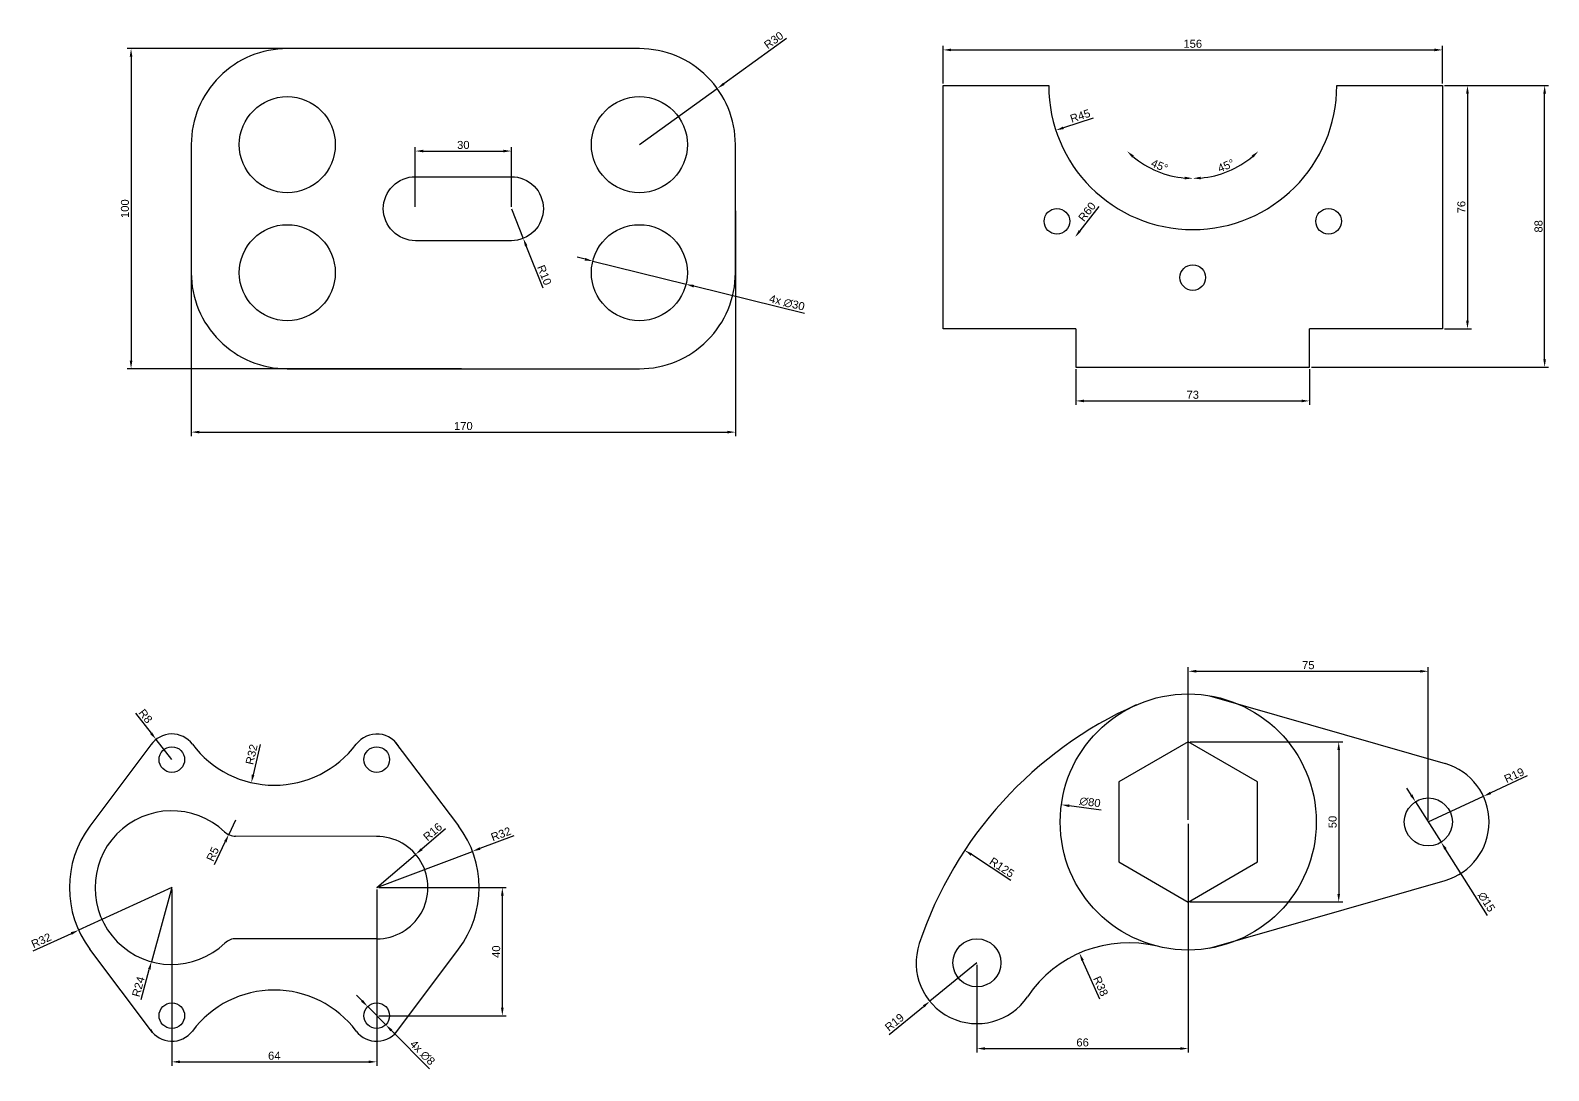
# Model space of a CAD drawing. Header units: millimetres. Extents: x 1654 to 2421, y 1082 to 1443.
# Drawn here: x 1654.5 to 2128.8, y 1092.2 to 1417.2 of the extents above; entities that cross this region are included whole.
import ezdxf

# ---------------------------------------------------------------- set-up
doc = ezdxf.new("R2010")
doc.units = ezdxf.units.MM
doc.styles.get("Standard").update_dxf_attribs({"font": 'arial.ttf'})
doc.dimstyles.new('ISO-25', dxfattribs={"dimtxt": 2.5, "dimasz": 2.5, "dimexe": 1.25, "dimexo": 0.625, "dimtad": 1, "dimtxsty": 'Standard', "dimcen": 2.5, "dimadec": 0, "dimazin": 0, "dimtfac": 1, "dimtmove": 0, "dimatfit": 3, "dimfxl": 0, "dimarcsym": 0})

# ---------------------------------------------------------------- blocks, each defined once
blk = doc.blocks.new('*D1')
at = {"color": 0, "lineweight": -2, "transparency": 16777216}
for p, q in [((1704.74, 1360.85), (1704.74, 1290.42)), ((1874.74, 1360.85), (1874.74, 1290.42)), ((1707.24, 1291.67), (1872.24, 1291.67))]:
    blk.add_line(p, q, dxfattribs=at)
at = {"color": 0, "transparency": 16777216}
for points in [[(1707.24, 1292.09), (1707.24, 1291.26), (1704.74, 1291.67)], [(1872.24, 1292.09), (1872.24, 1291.26), (1874.74, 1291.67)]]:
    blk.add_solid(points, dxfattribs=at)
at = {"layer": 'Defpoints', "color": 0, "transparency": 16777216}
for p in [(1704.74, 1361.48), (1874.74, 1361.48), (1874.74, 1291.67)]:
    blk.add_point(p, dxfattribs=at)
at = {"color": 0, "transparency": 16777216, "insert": (1789.74, 1293.57), "char_height": 2.5, "attachment_point": 5}
blk.add_mtext('170', dxfattribs=at)
blk = doc.blocks.new('*D2')
at = {"color": 0, "lineweight": -2, "transparency": 16777216}
for p, q in [((1789.12, 1411.48), (1684.69, 1411.48)), ((1685.94, 1408.98), (1685.94, 1313.98)), ((1789.12, 1311.48), (1684.69, 1311.48))]:
    blk.add_line(p, q, dxfattribs=at)
at = {"color": 0, "transparency": 16777216}
for points in [[(1685.52, 1408.98), (1686.35, 1408.98), (1685.94, 1411.48)], [(1685.52, 1313.98), (1686.35, 1313.98), (1685.94, 1311.48)]]:
    blk.add_solid(points, dxfattribs=at)
at = {"layer": 'Defpoints', "color": 0, "transparency": 16777216}
for p in [(1789.74, 1411.48), (1685.94, 1311.48), (1789.74, 1311.48)]:
    blk.add_point(p, dxfattribs=at)
at = {"color": 0, "transparency": 16777216, "insert": (1684.03, 1361.48), "char_height": 2.5, "attachment_point": 5, "rotation": 90}
blk.add_mtext('100', dxfattribs=at)
blk = doc.blocks.new('*D3')
at = {"color": 0, "lineweight": -2, "transparency": 16777216}
for p, q in [((1827.76, 1345.69), (1825.33, 1346.29)), ((1830.18, 1345.09), (1859.3, 1337.87)), ((1896.32, 1328.69), (1861.73, 1337.27))]:
    blk.add_line(p, q, dxfattribs=at)
at = {"color": 0, "transparency": 16777216}
for points in [[(1827.86, 1346.09), (1827.66, 1345.28), (1830.18, 1345.09)], [(1861.83, 1337.67), (1861.63, 1336.86), (1859.3, 1337.87)]]:
    blk.add_solid(points, dxfattribs=at)
at = {"layer": 'Defpoints', "color": 0, "transparency": 16777216}
for p in [(1830.18, 1345.09), (1859.3, 1337.87)]:
    blk.add_point(p, dxfattribs=at)
at = {"color": 0, "transparency": 16777216, "insert": (1890.83, 1332.08), "char_height": 2.5, "attachment_point": 5, "rotation": 346.0756}
blk.add_mtext('4x ∅30', dxfattribs=at)
blk = doc.blocks.new('*D4')
at = {"color": 0, "lineweight": -2, "transparency": 16777216}
for p, q in [((1804.74, 1361.48), (1808.45, 1352.19)), ((1814.63, 1336.68), (1809.37, 1349.87))]:
    blk.add_line(p, q, dxfattribs=at)
at = {"color": 0, "transparency": 16777216}
blk.add_solid([(1809.76, 1350.02), (1808.99, 1349.71), (1808.45, 1352.19)], dxfattribs=at)
at = {"layer": 'Defpoints', "color": 0, "transparency": 16777216}
for p in [(1804.74, 1361.48), (1808.45, 1352.19)]:
    blk.add_point(p, dxfattribs=at)
at = {"color": 0, "transparency": 16777216, "insert": (1815.06, 1340.74), "char_height": 2.5, "attachment_point": 5, "rotation": 291.7485}
blk.add_mtext('R10', dxfattribs=at)
blk = doc.blocks.new('*D5')
at = {"color": 0, "lineweight": -2, "transparency": 16777216}
for p, q in [((1890.73, 1414.68), (1871.09, 1400.5)), ((1844.74, 1381.48), (1869.06, 1399.04))]:
    blk.add_line(p, q, dxfattribs=at)
at = {"color": 0, "transparency": 16777216}
blk.add_solid([(1870.85, 1400.84), (1871.34, 1400.16), (1869.06, 1399.04)], dxfattribs=at)
at = {"layer": 'Defpoints', "color": 0, "transparency": 16777216}
for p in [(1869.06, 1399.04), (1844.74, 1381.48)]:
    blk.add_point(p, dxfattribs=at)
at = {"color": 0, "transparency": 16777216, "insert": (1886.69, 1414.11), "char_height": 2.5, "attachment_point": 5, "rotation": 35.8325}
blk.add_mtext('R30', dxfattribs=at)
blk = doc.blocks.new('*D6')
at = {"color": 0, "lineweight": -2, "transparency": 16777216}
for p, q in [((1774.74, 1362.1), (1774.74, 1380.73)), ((1804.74, 1362.1), (1804.74, 1380.73)), ((1777.24, 1379.48), (1802.24, 1379.48))]:
    blk.add_line(p, q, dxfattribs=at)
at = {"color": 0, "transparency": 16777216}
for points in [[(1777.24, 1379.9), (1777.24, 1379.07), (1774.74, 1379.48)], [(1802.24, 1379.9), (1802.24, 1379.07), (1804.74, 1379.48)]]:
    blk.add_solid(points, dxfattribs=at)
at = {"layer": 'Defpoints', "color": 0, "transparency": 16777216}
for p in [(1804.74, 1379.48), (1774.74, 1361.48), (1804.74, 1361.48)]:
    blk.add_point(p, dxfattribs=at)
at = {"color": 0, "transparency": 16777216, "insert": (1789.74, 1381.38), "char_height": 2.5, "attachment_point": 5}
blk.add_mtext('30', dxfattribs=at)
blk = doc.blocks.new('*D7')
at = {"color": 0, "lineweight": -2, "transparency": 16777216}
for p, q in [((2096.22, 1399.96), (2104.67, 1399.96)), ((2103.42, 1397.46), (2103.42, 1326.46)), ((2096.22, 1323.96), (2104.67, 1323.96))]:
    blk.add_line(p, q, dxfattribs=at)
at = {"color": 0, "transparency": 16777216}
for points in [[(2103, 1397.46), (2103.84, 1397.46), (2103.42, 1399.96)], [(2103, 1326.46), (2103.84, 1326.46), (2103.42, 1323.96)]]:
    blk.add_solid(points, dxfattribs=at)
at = {"layer": 'Defpoints', "color": 0, "transparency": 16777216}
for p in [(2095.6, 1399.96), (2095.6, 1323.96), (2103.42, 1323.96)]:
    blk.add_point(p, dxfattribs=at)
at = {"color": 0, "transparency": 16777216, "insert": (2101.52, 1361.96), "char_height": 2.5, "attachment_point": 5, "rotation": 90}
blk.add_mtext('76', dxfattribs=at)
blk = doc.blocks.new('*D8')
at = {"color": 0, "lineweight": -2, "transparency": 16777216}
for p, q in [((2096.22, 1399.96), (2128.77, 1399.96)), ((2127.52, 1314.46), (2127.52, 1397.46)), ((2054.72, 1311.96), (2128.77, 1311.96))]:
    blk.add_line(p, q, dxfattribs=at)
at = {"color": 0, "transparency": 16777216}
for points in [[(2127.11, 1397.46), (2127.94, 1397.46), (2127.52, 1399.96)], [(2127.11, 1314.46), (2127.94, 1314.46), (2127.52, 1311.96)]]:
    blk.add_solid(points, dxfattribs=at)
at = {"layer": 'Defpoints', "color": 0, "transparency": 16777216}
for p in [(2095.6, 1399.96), (2127.52, 1399.96), (2054.1, 1311.96)]:
    blk.add_point(p, dxfattribs=at)
at = {"color": 0, "transparency": 16777216, "insert": (2125.62, 1355.96), "char_height": 2.5, "attachment_point": 5, "rotation": 90}
blk.add_mtext('88', dxfattribs=at)
blk = doc.blocks.new('*D9')
at = {"color": 0, "lineweight": -2, "transparency": 16777216}
blk.add_arc((2017.6, 1399.96), 29.01, 229.939, 265.061, dxfattribs=at)
at = {"color": 0, "transparency": 16777216}
for points in [[(1998.65, 1377.45), (1999.21, 1378.06), (1997.09, 1379.44)], [(2015.12, 1371.47), (2015.08, 1370.64), (2017.6, 1370.95)]]:
    blk.add_solid(points, dxfattribs=at)
at = {"layer": 'Defpoints', "color": 0, "transparency": 16777216}
for p in [(2017.6, 1399.96), (2017.6, 1399.96), (2003.09, 1374.83), (1970.04, 1352.39), (2017.6, 1339.96)]:
    blk.add_point(p, dxfattribs=at)
at = {"color": 0, "transparency": 16777216, "insert": (2007.22, 1374.91), "char_height": 2.5, "attachment_point": 5, "rotation": 337.5}
blk.add_mtext('45°', dxfattribs=at)
blk = doc.blocks.new('*D10')
at = {"color": 0, "lineweight": -2, "transparency": 16777216}
blk.add_arc((2017.6, 1399.96), 29.01, 274.939, 310.061, dxfattribs=at)
at = {"color": 0, "transparency": 16777216}
for points in [[(2035.99, 1378.06), (2036.55, 1377.45), (2038.11, 1379.44)], [(2020.11, 1370.64), (2020.08, 1371.47), (2017.6, 1370.95)]]:
    blk.add_solid(points, dxfattribs=at)
at = {"layer": 'Defpoints', "color": 0, "transparency": 16777216}
for p in [(2017.6, 1399.96), (2017.6, 1399.96), (2025.11, 1371.93), (2074.58, 1342.98), (2017.6, 1339.96)]:
    blk.add_point(p, dxfattribs=at)
at = {"color": 0, "transparency": 16777216, "insert": (2027.98, 1374.91), "char_height": 2.5, "attachment_point": 5, "rotation": 22.5}
blk.add_mtext('45°', dxfattribs=at)
blk = doc.blocks.new('*D11')
at = {"color": 0, "lineweight": -2, "transparency": 16777216}
blk.add_line((1986.46, 1389.77), (1977.2, 1386.75), dxfattribs=at)
at = {"color": 0, "transparency": 16777216}
blk.add_solid([(1977.08, 1387.14), (1977.33, 1386.35), (1974.83, 1385.97)], dxfattribs=at)
at = {"layer": 'Defpoints', "color": 0, "transparency": 16777216}
for p in [(2017.6, 1399.96), (1974.83, 1385.97)]:
    blk.add_point(p, dxfattribs=at)
at = {"color": 0, "transparency": 16777216, "insert": (1982.43, 1390.45), "char_height": 2.5, "attachment_point": 5, "rotation": 18.1099}
blk.add_mtext('R45', dxfattribs=at)
blk = doc.blocks.new('*D12')
at = {"color": 0, "lineweight": -2, "transparency": 16777216}
blk.add_line((1988.3, 1362.21), (1982.34, 1354.53), dxfattribs=at)
at = {"color": 0, "transparency": 16777216}
blk.add_solid([(1982.02, 1354.79), (1982.67, 1354.28), (1980.81, 1352.56)], dxfattribs=at)
at = {"layer": 'Defpoints', "color": 0, "transparency": 16777216}
for p in [(2017.6, 1399.96), (1980.81, 1352.56)]:
    blk.add_point(p, dxfattribs=at)
at = {"color": 0, "transparency": 16777216, "insert": (1984.59, 1360.52), "char_height": 2.5, "attachment_point": 5, "rotation": 52.1842}
blk.add_mtext('R60', dxfattribs=at)
blk = doc.blocks.new('*D13')
at = {"color": 0, "lineweight": -2, "transparency": 16777216}
for p, q in [((1939.6, 1400.58), (1939.6, 1412.33)), ((1942.1, 1411.08), (2093.1, 1411.08)), ((2095.6, 1400.58), (2095.6, 1412.33))]:
    blk.add_line(p, q, dxfattribs=at)
at = {"color": 0, "transparency": 16777216}
for points in [[(1942.1, 1411.49), (1942.1, 1410.66), (1939.6, 1411.08)], [(2093.1, 1411.49), (2093.1, 1410.66), (2095.6, 1411.08)]]:
    blk.add_solid(points, dxfattribs=at)
at = {"layer": 'Defpoints', "color": 0, "transparency": 16777216}
for p in [(2095.6, 1411.08), (1939.6, 1399.96), (2095.6, 1399.96)]:
    blk.add_point(p, dxfattribs=at)
at = {"color": 0, "transparency": 16777216, "insert": (2017.6, 1412.98), "char_height": 2.5, "attachment_point": 5}
blk.add_mtext('156', dxfattribs=at)
blk = doc.blocks.new('*D14')
at = {"color": 0, "lineweight": -2, "transparency": 16777216}
for p, q in [((1981.1, 1311.33), (1981.1, 1300.17)), ((2054.1, 1311.33), (2054.1, 1300.17)), ((1983.6, 1301.42), (2051.6, 1301.42))]:
    blk.add_line(p, q, dxfattribs=at)
at = {"color": 0, "transparency": 16777216}
for points in [[(1983.6, 1301.83), (1983.6, 1301), (1981.1, 1301.42)], [(2051.6, 1301.83), (2051.6, 1301), (2054.1, 1301.42)]]:
    blk.add_solid(points, dxfattribs=at)
at = {"layer": 'Defpoints', "color": 0, "transparency": 16777216}
for p in [(1981.1, 1311.96), (2054.1, 1311.96), (2054.1, 1301.42)]:
    blk.add_point(p, dxfattribs=at)
at = {"color": 0, "transparency": 16777216, "insert": (2017.6, 1303.32), "char_height": 2.5, "attachment_point": 5}
blk.add_mtext('73', dxfattribs=at)
blk = doc.blocks.new('*D31')
at = {"color": 0, "lineweight": -2, "transparency": 16777216}
for p, q in [((1698.68, 1148.74), (1698.68, 1093.69)), ((1762.68, 1148.74), (1762.68, 1093.69)), ((1701.18, 1094.94), (1760.18, 1094.94))]:
    blk.add_line(p, q, dxfattribs=at)
at = {"color": 0, "transparency": 16777216}
for points in [[(1701.18, 1095.36), (1701.18, 1094.53), (1698.68, 1094.94)], [(1760.18, 1095.36), (1760.18, 1094.53), (1762.68, 1094.94)]]:
    blk.add_solid(points, dxfattribs=at)
at = {"layer": 'Defpoints', "color": 0, "transparency": 16777216}
for p in [(1698.68, 1149.36), (1762.68, 1149.36), (1762.68, 1094.94)]:
    blk.add_point(p, dxfattribs=at)
at = {"color": 0, "transparency": 16777216, "insert": (1730.68, 1096.85), "char_height": 2.5, "attachment_point": 5}
blk.add_mtext('64', dxfattribs=at)
blk = doc.blocks.new('*D32')
at = {"color": 0, "lineweight": -2, "transparency": 16777216}
for p, q in [((1763.31, 1149.36), (1803.16, 1149.36)), ((1801.91, 1146.86), (1801.91, 1111.86)), ((1763.31, 1109.36), (1803.16, 1109.36))]:
    blk.add_line(p, q, dxfattribs=at)
at = {"color": 0, "transparency": 16777216}
for points in [[(1801.5, 1146.86), (1802.33, 1146.86), (1801.91, 1149.36)], [(1801.5, 1111.86), (1802.33, 1111.86), (1801.91, 1109.36)]]:
    blk.add_solid(points, dxfattribs=at)
at = {"layer": 'Defpoints', "color": 0, "transparency": 16777216}
for p in [(1762.68, 1149.36), (1762.68, 1109.36), (1801.91, 1109.36)]:
    blk.add_point(p, dxfattribs=at)
at = {"color": 0, "transparency": 16777216, "insert": (1800.01, 1129.36), "char_height": 2.5, "attachment_point": 5, "rotation": 90}
blk.add_mtext('40', dxfattribs=at)
blk = doc.blocks.new('*D33')
at = {"color": 0, "lineweight": -2, "transparency": 16777216}
for p, q in [((1687.33, 1203.85), (1692.2, 1197.63)), ((1698.68, 1189.36), (1693.75, 1195.66))]:
    blk.add_line(p, q, dxfattribs=at)
at = {"color": 0, "transparency": 16777216}
blk.add_solid([(1692.53, 1197.89), (1691.88, 1197.37), (1693.75, 1195.66)], dxfattribs=at)
at = {"layer": 'Defpoints', "color": 0, "transparency": 16777216}
for p in [(1693.75, 1195.66), (1698.68, 1189.36)]:
    blk.add_point(p, dxfattribs=at)
at = {"color": 0, "transparency": 16777216, "insert": (1690.46, 1202.94), "char_height": 2.5, "attachment_point": 5, "rotation": 308.0791}
blk.add_mtext('R8', dxfattribs=at)
blk = doc.blocks.new('*D34')
at = {"color": 0, "lineweight": -2, "transparency": 16777216}
for p, q in [((1758.1, 1113.98), (1756.34, 1115.75)), ((1759.86, 1112.2), (1765.5, 1106.52)), ((1779.2, 1092.71), (1767.26, 1104.75))]:
    blk.add_line(p, q, dxfattribs=at)
at = {"color": 0, "transparency": 16777216}
for points in [[(1758.4, 1114.27), (1757.81, 1113.69), (1759.86, 1112.2)], [(1767.55, 1105.04), (1766.96, 1104.46), (1765.5, 1106.52)]]:
    blk.add_solid(points, dxfattribs=at)
at = {"layer": 'Defpoints', "color": 0, "transparency": 16777216}
for p in [(1759.86, 1112.2), (1765.5, 1106.52)]:
    blk.add_point(p, dxfattribs=at)
at = {"color": 0, "transparency": 16777216, "insert": (1776.95, 1097.78), "char_height": 2.5, "attachment_point": 5, "rotation": 314.7687}
blk.add_mtext('4x ∅8', dxfattribs=at)
blk = doc.blocks.new('*D35')
at = {"color": 0, "lineweight": -2, "transparency": 16777216}
for p, q in [((1698.68, 1149.36), (1669.57, 1136.08)), ((1655.38, 1129.62), (1667.29, 1135.05))]:
    blk.add_line(p, q, dxfattribs=at)
at = {"color": 0, "transparency": 16777216}
blk.add_solid([(1667.12, 1135.43), (1667.46, 1134.67), (1669.57, 1136.08)], dxfattribs=at)
at = {"layer": 'Defpoints', "color": 0, "transparency": 16777216}
for p in [(1698.68, 1149.36), (1669.57, 1136.08)]:
    blk.add_point(p, dxfattribs=at)
at = {"color": 0, "transparency": 16777216, "insert": (1657.87, 1132.84), "char_height": 2.5, "attachment_point": 5, "rotation": 24.5203}
blk.add_mtext('R32', dxfattribs=at)
blk = doc.blocks.new('*D36')
at = {"color": 0, "lineweight": -2, "transparency": 16777216}
for p, q in [((1698.68, 1149.36), (1692.3, 1126.23)), ((1689.05, 1114.45), (1691.64, 1123.82))]:
    blk.add_line(p, q, dxfattribs=at)
at = {"color": 0, "transparency": 16777216}
blk.add_solid([(1691.23, 1123.93), (1692.04, 1123.71), (1692.3, 1126.23)], dxfattribs=at)
at = {"layer": 'Defpoints', "color": 0, "transparency": 16777216}
for p in [(1698.68, 1149.36), (1692.3, 1126.23)]:
    blk.add_point(p, dxfattribs=at)
at = {"color": 0, "transparency": 16777216, "insert": (1688.2, 1118.43), "char_height": 2.5, "attachment_point": 5, "rotation": 74.5855}
blk.add_mtext('R24', dxfattribs=at)
blk = doc.blocks.new('*D37')
at = {"color": 0, "lineweight": -2, "transparency": 16777216}
for p, q in [((1784.14, 1167.7), (1776.75, 1161.38)), ((1762.68, 1149.36), (1774.84, 1159.76))]:
    blk.add_line(p, q, dxfattribs=at)
at = {"color": 0, "transparency": 16777216}
blk.add_solid([(1776.47, 1161.7), (1777.02, 1161.07), (1774.84, 1159.76)], dxfattribs=at)
at = {"layer": 'Defpoints', "color": 0, "transparency": 16777216}
for p in [(1774.84, 1159.76), (1762.68, 1149.36)]:
    blk.add_point(p, dxfattribs=at)
at = {"color": 0, "transparency": 16777216, "insert": (1780.16, 1166.8), "char_height": 2.5, "attachment_point": 5, "rotation": 40.5094}
blk.add_mtext('R16', dxfattribs=at)
blk = doc.blocks.new('*D38')
at = {"color": 0, "lineweight": -2, "transparency": 16777216}
for p, q in [((1805.53, 1165.6), (1794.94, 1161.59)), ((1762.68, 1149.36), (1792.6, 1160.7))]:
    blk.add_line(p, q, dxfattribs=at)
at = {"color": 0, "transparency": 16777216}
blk.add_solid([(1794.79, 1161.98), (1795.09, 1161.2), (1792.6, 1160.7)], dxfattribs=at)
at = {"layer": 'Defpoints', "color": 0, "transparency": 16777216}
for p in [(1792.6, 1160.7), (1762.68, 1149.36)]:
    blk.add_point(p, dxfattribs=at)
at = {"color": 0, "transparency": 16777216, "insert": (1801.49, 1166.1), "char_height": 2.5, "attachment_point": 5, "rotation": 20.7532}
blk.add_mtext('R32', dxfattribs=at)
blk = doc.blocks.new('*D39')
at = {"color": 0, "lineweight": -2, "transparency": 16777216}
for p, q in [((1718.58, 1170.46), (1716.44, 1165.94)), ((1712.03, 1156.63), (1715.37, 1163.68))]:
    blk.add_line(p, q, dxfattribs=at)
at = {"color": 0, "transparency": 16777216}
blk.add_solid([(1714.99, 1163.86), (1715.75, 1163.5), (1716.44, 1165.94)], dxfattribs=at)
at = {"layer": 'Defpoints', "color": 0, "transparency": 16777216}
for p in [(1718.58, 1170.46), (1716.44, 1165.94)]:
    blk.add_point(p, dxfattribs=at)
at = {"color": 0, "transparency": 16777216, "insert": (1711.45, 1159.84), "char_height": 2.5, "attachment_point": 5, "rotation": 64.6312}
blk.add_mtext('R5', dxfattribs=at)
blk = doc.blocks.new('*D40')
at = {"color": 0, "lineweight": -2, "transparency": 16777216}
blk.add_line((1726.25, 1194.07), (1724.08, 1184.61), dxfattribs=at)
at = {"color": 0, "transparency": 16777216}
blk.add_solid([(1723.67, 1184.71), (1724.48, 1184.52), (1723.52, 1182.18)], dxfattribs=at)
at = {"layer": 'Defpoints', "color": 0, "transparency": 16777216}
for p in [(1730.68, 1213.36), (1723.52, 1182.18)]:
    blk.add_point(p, dxfattribs=at)
at = {"color": 0, "transparency": 16777216, "insert": (1723.59, 1190.98), "char_height": 2.5, "attachment_point": 5, "rotation": 77.0655}
blk.add_mtext('R32', dxfattribs=at)
blk = doc.blocks.new('*D41')
at = {"color": 0, "lineweight": -2, "transparency": 16777216}
for p, q in [((2016.81, 1194.88), (2064.45, 1194.88)), ((2063.2, 1192.38), (2063.2, 1147.38)), ((2016.81, 1144.88), (2064.45, 1144.88))]:
    blk.add_line(p, q, dxfattribs=at)
at = {"color": 0, "transparency": 16777216}
for points in [[(2062.78, 1192.38), (2063.61, 1192.38), (2063.2, 1194.88)], [(2062.78, 1147.38), (2063.61, 1147.38), (2063.2, 1144.88)]]:
    blk.add_solid(points, dxfattribs=at)
at = {"layer": 'Defpoints', "color": 0, "transparency": 16777216}
for p in [(2016.19, 1194.88), (2016.19, 1144.88), (2063.2, 1144.88)]:
    blk.add_point(p, dxfattribs=at)
at = {"color": 0, "transparency": 16777216, "insert": (2061.29, 1169.88), "char_height": 2.5, "attachment_point": 5, "rotation": 90}
blk.add_mtext('50', dxfattribs=at)
blk = doc.blocks.new('*D42')
at = {"color": 0, "lineweight": -2, "transparency": 16777216}
for p, q in [((2016.19, 1169.25), (2016.19, 1097.84)), ((1950.19, 1125.25), (1950.19, 1097.84)), ((1952.69, 1099.09), (2013.69, 1099.09))]:
    blk.add_line(p, q, dxfattribs=at)
at = {"color": 0, "transparency": 16777216}
for points in [[(1952.69, 1099.51), (1952.69, 1098.67), (1950.19, 1099.09)], [(2013.69, 1099.51), (2013.69, 1098.67), (2016.19, 1099.09)]]:
    blk.add_solid(points, dxfattribs=at)
at = {"layer": 'Defpoints', "color": 0, "transparency": 16777216}
for p in [(2016.19, 1169.88), (1950.19, 1125.88), (2016.19, 1099.09)]:
    blk.add_point(p, dxfattribs=at)
at = {"color": 0, "transparency": 16777216, "insert": (1983.19, 1100.99), "char_height": 2.5, "attachment_point": 5}
blk.add_mtext('66', dxfattribs=at)
blk = doc.blocks.new('*D43')
at = {"color": 0, "lineweight": -2, "transparency": 16777216}
for p, q in [((2016.19, 1170.5), (2016.19, 1218.21)), ((2018.69, 1216.96), (2088.69, 1216.96)), ((2091.19, 1170.5), (2091.19, 1218.21))]:
    blk.add_line(p, q, dxfattribs=at)
at = {"color": 0, "transparency": 16777216}
for points in [[(2018.69, 1217.38), (2018.69, 1216.55), (2016.19, 1216.96)], [(2088.69, 1217.38), (2088.69, 1216.55), (2091.19, 1216.96)]]:
    blk.add_solid(points, dxfattribs=at)
at = {"layer": 'Defpoints', "color": 0, "transparency": 16777216}
for p in [(2091.19, 1216.96), (2016.19, 1169.88), (2091.19, 1169.88)]:
    blk.add_point(p, dxfattribs=at)
at = {"color": 0, "transparency": 16777216, "insert": (2053.69, 1218.86), "char_height": 2.5, "attachment_point": 5}
blk.add_mtext('75', dxfattribs=at)
blk = doc.blocks.new('*D44')
at = {"color": 0, "lineweight": -2, "transparency": 16777216}
blk.add_line((1988.98, 1173.58), (1979.03, 1174.93), dxfattribs=at)
at = {"color": 0, "transparency": 16777216}
blk.add_solid([(1979.09, 1175.35), (1978.98, 1174.52), (1976.55, 1175.27)], dxfattribs=at)
at = {"layer": 'Defpoints', "color": 0, "transparency": 16777216}
for p in [(1976.55, 1175.27), (2055.82, 1164.48)]:
    blk.add_point(p, dxfattribs=at)
at = {"color": 0, "transparency": 16777216, "insert": (1985.51, 1176.04), "char_height": 2.5, "attachment_point": 5, "rotation": 352.2499}
blk.add_mtext('∅80', dxfattribs=at)
blk = doc.blocks.new('*D45')
at = {"color": 0, "lineweight": -2, "transparency": 16777216}
for p, q in [((2085.84, 1178.32), (2084.5, 1180.43)), ((2087.17, 1176.21), (2095.2, 1163.54)), ((2109.72, 1140.64), (2096.54, 1161.43))]:
    blk.add_line(p, q, dxfattribs=at)
at = {"color": 0, "transparency": 16777216}
for points in [[(2086.19, 1178.55), (2085.48, 1178.1), (2087.17, 1176.21)], [(2096.9, 1161.65), (2096.19, 1161.21), (2095.2, 1163.54)]]:
    blk.add_solid(points, dxfattribs=at)
at = {"layer": 'Defpoints', "color": 0, "transparency": 16777216}
for p in [(2087.17, 1176.21), (2095.2, 1163.54)]:
    blk.add_point(p, dxfattribs=at)
at = {"color": 0, "transparency": 16777216, "insert": (2109.36, 1144.9), "char_height": 2.5, "attachment_point": 5, "rotation": 302.3693}
blk.add_mtext('∅15', dxfattribs=at)
blk = doc.blocks.new('*D46')
at = {"color": 0, "lineweight": -2, "transparency": 16777216}
for p, q in [((2122.09, 1184.27), (2110.68, 1178.95)), ((2091.19, 1169.88), (2108.41, 1177.9))]:
    blk.add_line(p, q, dxfattribs=at)
at = {"color": 0, "transparency": 16777216}
blk.add_solid([(2110.5, 1179.33), (2110.86, 1178.58), (2108.41, 1177.9)], dxfattribs=at)
at = {"layer": 'Defpoints', "color": 0, "transparency": 16777216}
for p in [(2108.41, 1177.9), (2091.19, 1169.88)]:
    blk.add_point(p, dxfattribs=at)
at = {"color": 0, "transparency": 16777216, "insert": (2118.01, 1184.47), "char_height": 2.5, "attachment_point": 5, "rotation": 24.9736}
blk.add_mtext('R19', dxfattribs=at)
blk = doc.blocks.new('*D47')
at = {"color": 0, "lineweight": -2, "transparency": 16777216}
for p, q in [((1950.19, 1125.88), (1935.47, 1113.86)), ((1922.81, 1103.53), (1933.53, 1112.28))]:
    blk.add_line(p, q, dxfattribs=at)
at = {"color": 0, "transparency": 16777216}
blk.add_solid([(1933.27, 1112.6), (1933.8, 1111.96), (1935.47, 1113.86)], dxfattribs=at)
at = {"layer": 'Defpoints', "color": 0, "transparency": 16777216}
for p in [(1950.19, 1125.88), (1935.47, 1113.86)]:
    blk.add_point(p, dxfattribs=at)
at = {"color": 0, "transparency": 16777216, "insert": (1924.41, 1107.29), "char_height": 2.5, "attachment_point": 5, "rotation": 39.2177}
blk.add_mtext('R19', dxfattribs=at)
blk = doc.blocks.new('*D48')
at = {"color": 0, "lineweight": -2, "transparency": 16777216}
blk.add_line((1960.77, 1151.55), (1948.46, 1159.67), dxfattribs=at)
at = {"color": 0, "transparency": 16777216}
blk.add_solid([(1948.69, 1160.02), (1948.23, 1159.33), (1946.37, 1161.05)], dxfattribs=at)
at = {"layer": 'Defpoints', "color": 0, "transparency": 16777216}
for p in [(1946.37, 1161.05), (2050.7, 1092.2)]:
    blk.add_point(p, dxfattribs=at)
at = {"color": 0, "transparency": 16777216, "insert": (1957.98, 1155.67), "char_height": 2.5, "attachment_point": 5, "rotation": 326.5753}
blk.add_mtext('R125', dxfattribs=at)
blk = doc.blocks.new('*D49')
at = {"color": 0, "lineweight": -2, "transparency": 16777216}
blk.add_line((1988.54, 1114.5), (1983.2, 1126.61), dxfattribs=at)
at = {"color": 0, "transparency": 16777216}
blk.add_solid([(1983.58, 1126.78), (1982.82, 1126.45), (1982.19, 1128.9)], dxfattribs=at)
at = {"layer": 'Defpoints', "color": 0, "transparency": 16777216}
for p in [(1982.19, 1128.9), (1997.54, 1094.14)]:
    blk.add_point(p, dxfattribs=at)
at = {"color": 0, "transparency": 16777216, "insert": (1988.83, 1118.58), "char_height": 2.5, "attachment_point": 5, "rotation": 293.8239}
blk.add_mtext('R38', dxfattribs=at)

msp = doc.modelspace()

# ---------------------------------------------------------------- linework, layer by layer
for p, q in [((1939.599, 1399.956), (1972.599, 1399.956)), ((1939.599, 1323.956), (1939.599, 1399.956)), ((2062.599, 1399.956), (2095.599, 1399.956)), ((2095.599, 1399.956), (2095.599, 1323.956)), ((1981.099, 1323.956), (1939.599, 1323.956)), ((1981.099, 1323.956), (1981.099, 1311.956)), ((2095.599, 1323.956), (2054.099, 1323.956)), ((2054.099, 1311.956), (2054.099, 1323.956)), ((1981.099, 1311.956), (2054.099, 1311.956)), ((2022.841, 1209.319), (2096.445, 1188.135)), ((1768.031, 1195.312), (1788.193, 1168.68)), ((1692.11, 1193.93), (1673.083, 1168.569)), ((1762.559, 1165.364), (1718.574, 1165.455)), ((1762.68, 1165.365), (1762.559, 1165.364)), ((2022.792, 1130.425), (2096.443, 1151.617)), ((1692.625, 1104.136), (1673.091, 1130.15)), ((1762.68, 1133.365), (1718.744, 1133.42)), ((1768.65, 1104.039), (1788.263, 1130.142))]:
    msp.add_line(p, q)
for points in [[(1734.742, 1311.476), (1844.742, 1311.476, 0.4142136), (1874.742, 1341.476), (1874.742, 1381.476, 0.4142136), (1844.742, 1411.476), (1734.742, 1411.476, 0.4142136), (1704.742, 1381.476), (1704.742, 1341.476, 0.4142136)], [(1774.742, 1371.476), (1804.742, 1371.476, -0.4142136), (1814.742, 1361.476), (1814.742, 1361.476, -0.4142136), (1804.742, 1351.476), (1774.742, 1351.476, -0.4142136), (1764.742, 1361.476), (1764.742, 1361.476, -0.4142136)]]:
    msp.add_lwpolyline(points, format="xyb", close=True)
msp.add_lwpolyline([(2037.84, 1157.376), (2037.84, 1182.376), (2016.189, 1194.876), (1994.539, 1182.376), (1994.539, 1157.376), (2016.189, 1144.876)], close=True)
for centre, radius in [((1734.742, 1381.476), 15), ((1844.742, 1381.476), 15), ((1975.173, 1357.53), 4), ((2060.026, 1357.53), 4), ((1734.742, 1341.476), 15), ((1844.742, 1341.476), 15), ((2017.599, 1339.956), 4), ((2016.189, 1169.876), 40), ((1698.68, 1189.365), 4), ((1762.68, 1189.365), 4), ((2091.189, 1169.876), 7.5), ((1950.189, 1125.876), 7.5), ((1698.68, 1109.365), 4), ((1762.68, 1109.365), 4)]:
    msp.add_circle(centre, radius)
for centre, radius, start, end in [((2017.599, 1399.956), 45, 180, 0), ((2050.696, 1092.195), 125, 113.95144, 161.47358), ((1698.68, 1189.365), 8, 36.8699, 145.20635), ((1762.68, 1189.365), 8, 26.23529, 143.1301), ((1730.68, 1213.365), 32, 216.8699, 323.1301), ((2091.189, 1169.876), 19, 286.05248, 73.94332), ((1698.68, 1149.365), 24, 46.65698, 313.761), ((1698.68, 1149.365), 32, 143.12061, 216.90327), ((1718.585, 1170.455), 5, 226.65698, 269.88154), ((1762.68, 1149.365), 32, 323.07947, 37.12843), ((1762.68, 1149.365), 16, 269.85579, 90.43457), ((1718.738, 1128.42), 5, 89.9279, 133.761), ((1950.189, 1125.876), 19, 161.47358, 326.16607), ((1997.537, 1094.139), 38, 76.1644, 146.16607), ((1730.68, 1085.365), 32, 36.8699, 143.1301), ((1762.68, 1109.365), 8, 216.8699, 327.89737), ((1698.68, 1109.365), 8, 212.99168, 323.1301)]:
    msp.add_arc(centre, radius, start, end)

# ---------------------------------------------------------------- dimensions: what is measured, and where the dimension line sits
for center, mpoint, picture, middle in [((1844.742, 1381.476), (1869.064, 1399.039), '*D5', (1887.804, 1412.57)), ((2017.599, 1399.956), (1974.828, 1385.968), '*D11', (1983.023, 1388.648)), ((2017.599, 1399.956), (1980.812, 1352.557), '*D12', (1986.089, 1359.357)), ((1804.742, 1361.476), (1808.448, 1352.188), '*D4', (1813.297, 1340.031)), ((1730.68, 1213.365), (1723.517, 1182.177), '*D40', (1725.442, 1190.558)), ((1698.68, 1189.365), (1693.746, 1195.662), '*D33', (1688.96, 1201.771)), ((2091.189, 1169.876), (2108.413, 1177.898), '*D46', (2118.816, 1182.743)), ((1762.68, 1149.365), (1792.604, 1160.704), '*D38', (1802.16, 1164.325)), ((2050.696, 1092.195), (1946.37, 1161.05), '*D48', (1956.933, 1154.078)), ((1698.68, 1149.365), (1669.566, 1136.084), '*D35', (1658.659, 1131.109)), ((1997.537, 1094.139), (1982.188, 1128.901), '*D49', (1987.085, 1117.809)), ((1950.189, 1125.876), (1935.469, 1113.863), '*D47', (1925.611, 1105.817))]:
    dim = msp.add_radius_dim(center=center, mpoint=mpoint, dimstyle='ISO-25')
    dim.commit()
    dim.dimension.update_dxf_attribs({"geometry": picture, "text_midpoint": middle, "dimtype": 164})
for base, p1, p2, picture, middle in [((2095.599, 1411.077), (1939.599, 1399.956), (2095.599, 1399.956), '*D13', (2017.599, 1412.978)), ((1804.742, 1379.482), (1774.742, 1361.476), (1804.742, 1361.476), '*D6', (1789.742, 1381.385)), ((1874.742, 1291.672), (1704.742, 1361.476), (1874.742, 1361.476), '*D1', (1789.742, 1293.574)), ((2054.099, 1301.417), (1981.099, 1311.956), (2054.099, 1311.956), '*D14', (2017.599, 1303.319)), ((2091.189, 1216.964), (2016.189, 1169.876), (2091.189, 1169.876), '*D43', (2053.689, 1218.861)), ((2016.189, 1099.09), (1950.189, 1125.876), (2016.189, 1169.876), '*D42', (1983.189, 1100.991)), ((1762.68, 1094.944), (1698.68, 1149.365), (1762.68, 1149.365), '*D31', (1730.68, 1096.845))]:
    dim = msp.add_linear_dim(base=base, p1=p1, p2=p2, dimstyle='ISO-25')
    dim.commit()
    dim.dimension.update_dxf_attribs({"geometry": picture, "text_midpoint": middle})
for base, p1, p2, picture, middle in [((1685.936, 1311.476), (1789.742, 1411.476), (1789.742, 1311.476), '*D2', (1684.034, 1361.476)), ((2127.522, 1399.956), (2054.099, 1311.956), (2095.599, 1399.956), '*D8', (2125.621, 1355.956)), ((2103.421, 1323.956), (2095.599, 1399.956), (2095.599, 1323.956), '*D7', (2101.519, 1361.956)), ((1801.912, 1109.365), (1762.68, 1149.365), (1762.68, 1109.365), '*D32', (1800.011, 1129.365))]:
    dim = msp.add_linear_dim(base=base, p1=p1, p2=p2, angle=90, dimstyle='ISO-25')
    dim.commit()
    dim.dimension.update_dxf_attribs({"geometry": picture, "text_midpoint": middle})
for base, line1, line2, picture, middle in [((2003.094, 1374.833), ((2017.599, 1399.956), (2017.599, 1339.956)), ((2017.599, 1399.956), (1970.038, 1352.395)), '*D9', (2007.223, 1374.906)), ((2025.108, 1371.934), ((2017.599, 1399.956), (2074.578, 1342.978)), ((2017.599, 1399.956), (2017.599, 1339.956)), '*D10', (2027.975, 1374.906))]:
    dim = msp.add_angular_dim_2l(base=base, line1=line1, line2=line2, dimstyle='ISO-25')
    dim.commit()
    dim.dimension.update_dxf_attribs({"geometry": picture, "text_midpoint": middle})
for p1, p2, picture, middle in [((1830.183, 1345.086), (1859.302, 1337.867), '*D3', (1890.351, 1330.169)), ((1759.863, 1112.205), (1765.497, 1106.525), '*D34', (1775.553, 1096.387))]:
    dim = msp.add_diameter_dim_2p(p1=p1, p2=p2, text='4x <>', dimstyle='ISO-25')
    dim.commit()
    dim.dimension.update_dxf_attribs({"geometry": picture, "text_midpoint": middle, "dimtype": 163})
dim = msp.add_linear_dim(base=(2063.196, 1144.876), p1=(2016.189, 1194.876), p2=(2016.189, 1144.876), angle=90, dimstyle='ISO-25')
dim.commit()
dim.dimension.update_dxf_attribs({"geometry": '*D41', "text_midpoint": (2063.196, 1169.876), "dimtype": 160})
for p1, p2, picture, middle in [((2055.824, 1164.482), (1976.555, 1175.27), '*D44', (1985.246, 1174.087)), ((2087.174, 1176.21), (2095.205, 1163.541), '*D45', (2107.692, 1143.841))]:
    dim = msp.add_diameter_dim_2p(p1=p1, p2=p2, dimstyle='ISO-25')
    dim.commit()
    dim.dimension.update_dxf_attribs({"geometry": picture, "text_midpoint": middle, "dimtype": 163})
for center, mpoint, picture, middle in [((1718.585, 1170.455), (1716.442, 1165.937), '*D39', (1711.451, 1159.837)), ((1762.68, 1149.365), (1774.845, 1159.758), '*D37', (1780.157, 1166.797)), ((1698.68, 1149.365), (1692.301, 1126.228), '*D36', (1688.201, 1118.431))]:
    dim = msp.add_radius_dim(center=center, mpoint=mpoint, dimstyle='ISO-25')
    dim.commit()
    dim.dimension.update_dxf_attribs({"geometry": picture, "text_midpoint": middle})

doc.saveas('drawing.dxf')
